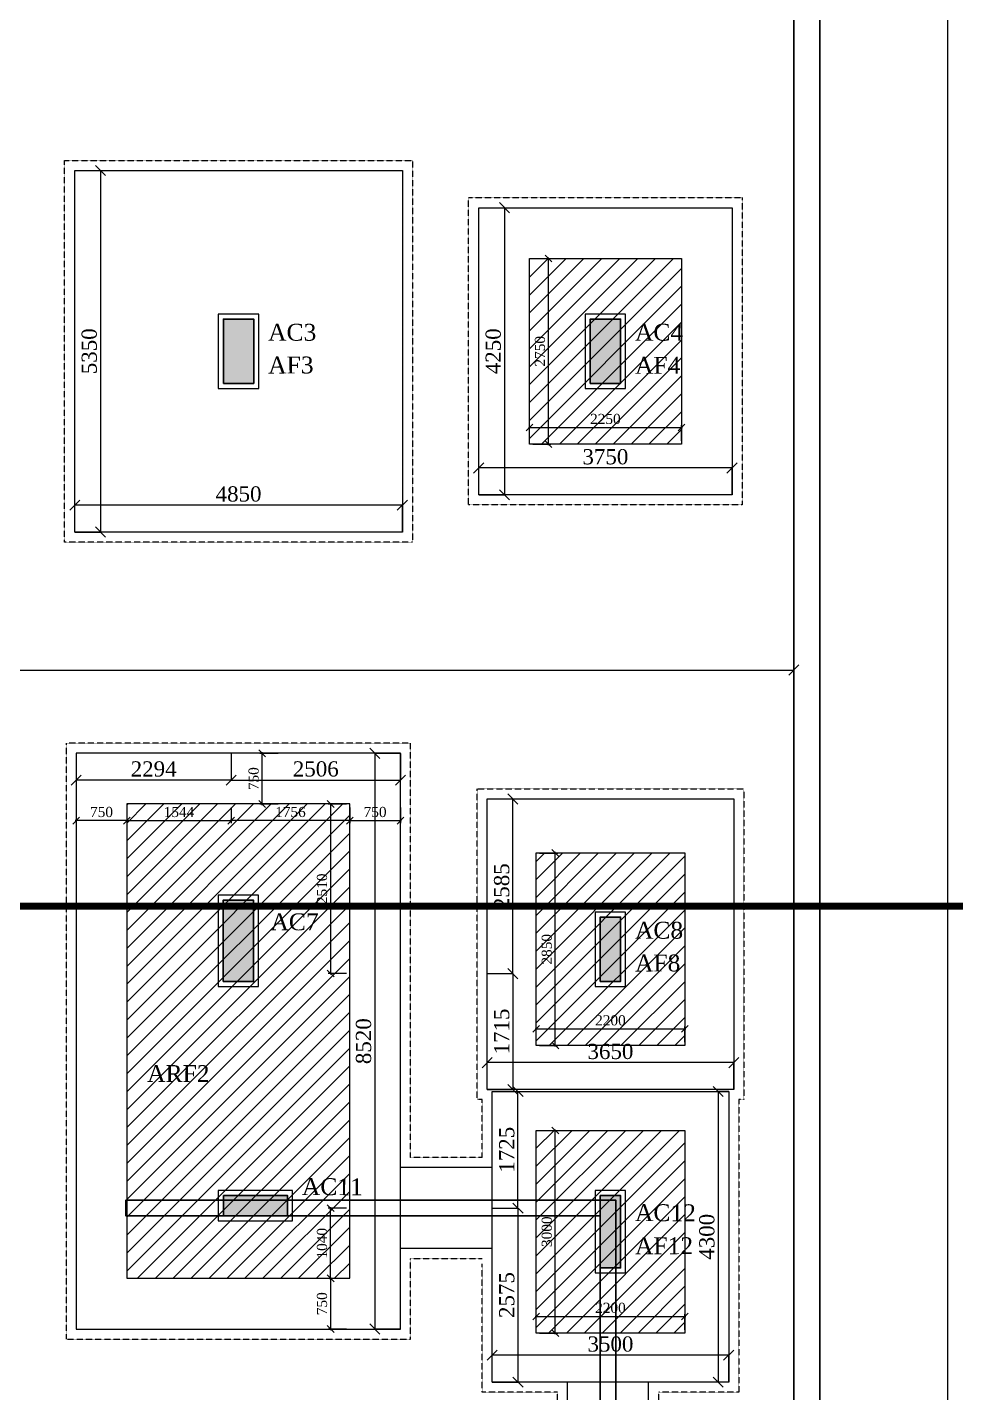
# Model space of a CAD drawing. Header units: inches. Extents: x 10943721 to 11147402, y -2794197 to -2693110.
# Drawn here: x 11031670 to 11045413, y -2765725 to -2745518 of the extents above; entities that cross this region are included whole.
import ezdxf

# ---------------------------------------------------------------- set-up
doc = ezdxf.new("R2010")
doc.units = ezdxf.units.IN
doc.header["$LTSCALE"] = 0.5
doc.header["$MEASUREMENT"] = 0
doc.header["$PDMODE"] = 34
doc.header["$PDSIZE"] = 50
doc.linetypes.add('HIDDEN', pattern=[9.525, 6.35, -3.175])
doc.layers.get('0').update_dxf_attribs({"lineweight": 0})
for name, color, linetype, lineweight in [('S-C0-UP TO B1', 4, 'Continuous', 30), ('S-C3-UP TO HP', 6, 'Continuous', 25), ('S-FOUND-PEDESTAL', 8, 'Continuous', 5), ('S-FOUND-TEXT COL', 7, 'Continuous', 0), ('S-FOUND-TEXT FOOTING', 7, 'Continuous', 0), ('S-SHEET TEXT TITLE', 1, 'Continuous', 0), ('S_FOUND_DIM', 7, 'Continuous', 9), ('S_FOUND_DIM-1', 7, 'Continuous', 9), ('S_FOUND_EXCAVATION', 253, 'HIDDEN', 5), ('S_FOUND_FOOTING', 7, 'Continuous', 15), ('S_FOUND_FOOTING-1', 7, 'Continuous', 9)]:
    doc.layers.add(name, color=color, linetype=linetype, lineweight=lineweight)
doc.layers.add('S_HATCH', color=250, linetype='Continuous', lineweight=5, transparency=0.5)
doc.styles.add('SHEET TEXT', font='times.ttf')
doc.styles.get("Standard").update_dxf_attribs({"font": 'times.ttf'})
doc.dimstyles.new('DIM FOOTING', dxfattribs={"dimtxt": 250, "dimasz": 150, "dimexe": 0.18, "dimexo": 0.0625, "dimgap": 50, "dimtad": 1, "dimtoh": 1, "dimdec": 0, "dimzin": 0, "dimdsep": 46, "dimtxsty": 'Standard', "dimblk": 'OBLIQUE', "dimcen": 0.09, "dimclrd": 256, "dimclre": 256, "dimclrt": 256, "dimadec": 0, "dimazin": 0, "dimtfac": 1, "dimtdec": 0, "dimtofl": 0, "dimtmove": 0, "dimatfit": 3, "dimfxl": 1, "dimtolj": 1, "dimtzin": 0, "dimlwd": -1, "dimlwe": -1, "dimarcsym": 0})
doc.dimstyles.new('S_DIM', dxfattribs={"dimtxt": 75, "dimasz": 35, "dimexe": 35, "dimexo": 50, "dimgap": 25, "dimtad": 1, "dimdec": 0, "dimzin": 0, "dimdsep": 46, "dimtxsty": 'Standard', "dimblk": 'OBLIQUE', "dimcen": 0.09, "dimdle": 15, "dimclrd": 256, "dimclre": 256, "dimclrt": 256, "dimadec": 0, "dimazin": 0, "dimtfac": 1, "dimtdec": 0, "dimtofl": 0, "dimtmove": 0, "dimatfit": 3, "dimfxl": 1, "dimtolj": 1, "dimtzin": 0, "dimlwd": -1, "dimlwe": -1, "dimarcsym": 0})

# ---------------------------------------------------------------- blocks, each defined once
blk = doc.blocks.new('_Oblique')
at = {"color": 0, "linetype": 'ByBlock', "lineweight": -2}
blk.add_line((-0.5, -0.5), (0.5, 0.5), dxfattribs=at)
blk = doc.blocks.new('*D305')
at = {"layer": 'Defpoints', "color": 0, "transparency": 16777216}
for p in [(11038352, -2752040), (11038352, -2752438), (11042102, -2752438)]:
    blk.add_point(p, dxfattribs=at)
at = {"layer": 'S_FOUND_DIM', "transparency": 16777216}
for p, q in [((11038352, -2752437), (11038352, -2752040)), ((11042102, -2752040), (11038352, -2752040)), ((11042102, -2752437), (11042102, -2752040))]:
    blk.add_line(p, q, dxfattribs=at)
at = {"layer": 'S_FOUND_DIM', "transparency": 16777216, "xscale": 150, "yscale": 150, "zscale": 150, "rotation": 180}
blk.add_blockref('_Oblique', (11038352, -2752040), dxfattribs=at)
at = {"layer": 'S_FOUND_DIM', "transparency": 16777216, "xscale": 150, "yscale": 150, "zscale": 150}
blk.add_blockref('_Oblique', (11042102, -2752040), dxfattribs=at)
at = {"layer": 'S_FOUND_DIM', "transparency": 16777216, "insert": (11040227, -2751875), "char_height": 225, "attachment_point": 5}
blk.add_mtext('\\A1;3750', dxfattribs=at)
blk = doc.blocks.new('*D306')
at = {"layer": 'Defpoints', "color": 0, "transparency": 16777216}
for p in [(11038352, -2748188), (11038352, -2752438), (11038733, -2752438)]:
    blk.add_point(p, dxfattribs=at)
at = {"layer": 'S_FOUND_DIM', "transparency": 16777216}
for p, q in [((11038352, -2748188), (11038733, -2748188)), ((11038733, -2748188), (11038733, -2752438)), ((11038352, -2752438), (11038733, -2752438))]:
    blk.add_line(p, q, dxfattribs=at)
at = {"layer": 'S_FOUND_DIM', "transparency": 16777216, "xscale": 150, "yscale": 150, "zscale": 150}
for p, rotation in [((11038733, -2748188), 90), ((11038733, -2752438), 270)]:
    blk.add_blockref('_Oblique', p, dxfattribs=dict(at, rotation=rotation))
at = {"layer": 'S_FOUND_DIM', "transparency": 16777216, "insert": (11038568, -2750313), "char_height": 225, "attachment_point": 5, "rotation": 90}
blk.add_mtext('\\A1;4250', dxfattribs=at)
blk = doc.blocks.new('*D307')
at = {"layer": 'Defpoints', "color": 0, "transparency": 16777216}
for p in [(11039102, -2748938), (11039386, -2748938), (11039102, -2751688)]:
    blk.add_point(p, dxfattribs=at)
at = {"layer": 'S_FOUND_DIM-1', "transparency": 16777216}
for p, q in [((11039386, -2751703), (11039386, -2748923)), ((11039152, -2748938), (11039421, -2748938)), ((11039152, -2751688), (11039421, -2751688))]:
    blk.add_line(p, q, dxfattribs=at)
at = {"layer": 'S_FOUND_DIM-1', "transparency": 16777216, "xscale": 100, "yscale": 100, "zscale": 100}
for p, rotation in [((11039386, -2748938), 90), ((11039386, -2751688), 270)]:
    blk.add_blockref('_Oblique', p, dxfattribs=dict(at, rotation=rotation))
at = {"layer": 'S_FOUND_DIM-1', "transparency": 16777216, "insert": (11039259, -2750313), "char_height": 150, "attachment_point": 5, "rotation": 90}
blk.add_mtext('\\A1;2750', dxfattribs=at)
blk = doc.blocks.new('*D308')
at = {"layer": 'Defpoints', "color": 0, "transparency": 16777216}
for p in [(11041352, -2751441), (11039102, -2751688), (11041352, -2751688)]:
    blk.add_point(p, dxfattribs=at)
at = {"layer": 'S_FOUND_DIM-1', "transparency": 16777216}
for p, q in [((11039087, -2751441), (11041367, -2751441)), ((11039102, -2751638), (11039102, -2751406)), ((11041352, -2751638), (11041352, -2751406))]:
    blk.add_line(p, q, dxfattribs=at)
at = {"layer": 'S_FOUND_DIM-1', "transparency": 16777216, "xscale": 100, "yscale": 100, "zscale": 100, "rotation": 180}
blk.add_blockref('_Oblique', (11039102, -2751441), dxfattribs=at)
at = {"layer": 'S_FOUND_DIM-1', "transparency": 16777216, "xscale": 100, "yscale": 100, "zscale": 100}
blk.add_blockref('_Oblique', (11041352, -2751441), dxfattribs=at)
at = {"layer": 'S_FOUND_DIM-1', "transparency": 16777216, "insert": (11040227, -2751315), "char_height": 150, "attachment_point": 5}
blk.add_mtext('\\A1;2250', dxfattribs=at)
blk = doc.blocks.new('*D311')
at = {"layer": 'Defpoints', "color": 0, "transparency": 16777216}
for p in [(11032372, -2752590), (11032372, -2752988), (11037222, -2752988)]:
    blk.add_point(p, dxfattribs=at)
at = {"layer": 'S_FOUND_DIM', "transparency": 16777216}
for p, q in [((11032372, -2752987), (11032372, -2752590)), ((11037222, -2752590), (11032372, -2752590)), ((11037222, -2752987), (11037222, -2752590))]:
    blk.add_line(p, q, dxfattribs=at)
at = {"layer": 'S_FOUND_DIM', "transparency": 16777216, "xscale": 150, "yscale": 150, "zscale": 150, "rotation": 180}
blk.add_blockref('_Oblique', (11032372, -2752590), dxfattribs=at)
at = {"layer": 'S_FOUND_DIM', "transparency": 16777216, "xscale": 150, "yscale": 150, "zscale": 150}
blk.add_blockref('_Oblique', (11037222, -2752590), dxfattribs=at)
at = {"layer": 'S_FOUND_DIM', "transparency": 16777216, "insert": (11034797, -2752426), "char_height": 225, "attachment_point": 5}
blk.add_mtext('\\A1;4850', dxfattribs=at)
blk = doc.blocks.new('*D312')
at = {"layer": 'Defpoints', "color": 0, "transparency": 16777216}
for p in [(11032372, -2747638), (11032372, -2752988), (11032753, -2752988)]:
    blk.add_point(p, dxfattribs=at)
at = {"layer": 'S_FOUND_DIM', "transparency": 16777216}
for p, q in [((11032372, -2747638), (11032753, -2747638)), ((11032753, -2747638), (11032753, -2752988)), ((11032372, -2752988), (11032753, -2752988))]:
    blk.add_line(p, q, dxfattribs=at)
at = {"layer": 'S_FOUND_DIM', "transparency": 16777216, "xscale": 150, "yscale": 150, "zscale": 150}
for p, rotation in [((11032753, -2747638), 90), ((11032753, -2752988), 270)]:
    blk.add_blockref('_Oblique', p, dxfattribs=dict(at, rotation=rotation))
at = {"layer": 'S_FOUND_DIM', "transparency": 16777216, "insert": (11032588, -2750313), "char_height": 225, "attachment_point": 5, "rotation": 90}
blk.add_mtext('\\A1;5350', dxfattribs=at)
blk = doc.blocks.new('*D317')
at = {"layer": 'Defpoints', "color": 0, "transparency": 16777216}
for p in [(11038477, -2760840), (11038477, -2761238), (11042127, -2761238)]:
    blk.add_point(p, dxfattribs=at)
at = {"layer": 'S_FOUND_DIM', "transparency": 16777216}
for p, q in [((11038477, -2761237), (11038477, -2760840)), ((11042127, -2760840), (11038477, -2760840)), ((11042127, -2761237), (11042127, -2760840))]:
    blk.add_line(p, q, dxfattribs=at)
at = {"layer": 'S_FOUND_DIM', "transparency": 16777216, "xscale": 150, "yscale": 150, "zscale": 150, "rotation": 180}
blk.add_blockref('_Oblique', (11038477, -2760840), dxfattribs=at)
at = {"layer": 'S_FOUND_DIM', "transparency": 16777216, "xscale": 150, "yscale": 150, "zscale": 150}
blk.add_blockref('_Oblique', (11042127, -2760840), dxfattribs=at)
at = {"layer": 'S_FOUND_DIM', "transparency": 16777216, "insert": (11040302, -2760676), "char_height": 225, "attachment_point": 5}
blk.add_mtext('\\A1;3650', dxfattribs=at)
blk = doc.blocks.new('*D318')
at = {"layer": 'Defpoints', "color": 0, "transparency": 16777216}
for p in [(11038477, -2759523), (11038477, -2761238), (11038858, -2761238)]:
    blk.add_point(p, dxfattribs=at)
at = {"layer": 'S_FOUND_DIM', "transparency": 16777216}
for p, q in [((11038477, -2759523), (11038858, -2759523)), ((11038858, -2759523), (11038858, -2761238)), ((11038477, -2761238), (11038858, -2761238))]:
    blk.add_line(p, q, dxfattribs=at)
at = {"layer": 'S_FOUND_DIM', "transparency": 16777216, "xscale": 150, "yscale": 150, "zscale": 150}
for p, rotation in [((11038858, -2759523), 90), ((11038858, -2761238), 270)]:
    blk.add_blockref('_Oblique', p, dxfattribs=dict(at, rotation=rotation))
at = {"layer": 'S_FOUND_DIM', "transparency": 16777216, "insert": (11038693, -2760380), "char_height": 225, "attachment_point": 5, "rotation": 90}
blk.add_mtext('\\A1;1715', dxfattribs=at)
blk = doc.blocks.new('*D319')
at = {"layer": 'Defpoints', "color": 0, "transparency": 16777216}
for p in [(11039202, -2757738), (11039486, -2757738), (11039202, -2760588)]:
    blk.add_point(p, dxfattribs=at)
at = {"layer": 'S_FOUND_DIM-1', "transparency": 16777216}
for p, q in [((11039252, -2757738), (11039521, -2757738)), ((11039486, -2760603), (11039486, -2757723)), ((11039252, -2760588), (11039521, -2760588))]:
    blk.add_line(p, q, dxfattribs=at)
at = {"layer": 'S_FOUND_DIM-1', "transparency": 16777216, "xscale": 100, "yscale": 100, "zscale": 100}
for p, rotation in [((11039486, -2757738), 90), ((11039486, -2760588), 270)]:
    blk.add_blockref('_Oblique', p, dxfattribs=dict(at, rotation=rotation))
at = {"layer": 'S_FOUND_DIM-1', "transparency": 16777216, "insert": (11039360, -2759163), "char_height": 150, "attachment_point": 5, "rotation": 90}
blk.add_mtext('\\A1;2850', dxfattribs=at)
blk = doc.blocks.new('*D320')
at = {"layer": 'Defpoints', "color": 0, "transparency": 16777216}
for p in [(11041402, -2760341), (11039202, -2760588), (11041402, -2760588)]:
    blk.add_point(p, dxfattribs=at)
at = {"layer": 'S_FOUND_DIM-1', "transparency": 16777216}
for p, q in [((11039187, -2760341), (11041417, -2760341)), ((11039202, -2760538), (11039202, -2760306)), ((11041402, -2760538), (11041402, -2760306))]:
    blk.add_line(p, q, dxfattribs=at)
at = {"layer": 'S_FOUND_DIM-1', "transparency": 16777216, "xscale": 100, "yscale": 100, "zscale": 100, "rotation": 180}
blk.add_blockref('_Oblique', (11039202, -2760341), dxfattribs=at)
at = {"layer": 'S_FOUND_DIM-1', "transparency": 16777216, "xscale": 100, "yscale": 100, "zscale": 100}
blk.add_blockref('_Oblique', (11041402, -2760341), dxfattribs=at)
at = {"layer": 'S_FOUND_DIM-1', "transparency": 16777216, "insert": (11040302, -2760215), "char_height": 150, "attachment_point": 5}
blk.add_mtext('\\A1;2200', dxfattribs=at)
blk = doc.blocks.new('*D323')
at = {"layer": 'Defpoints', "color": 0, "transparency": 16777216}
for p in [(11038552, -2765170), (11038552, -2765568), (11042052, -2765568)]:
    blk.add_point(p, dxfattribs=at)
at = {"layer": 'S_FOUND_DIM', "transparency": 16777216}
for p, q in [((11038552, -2765567), (11038552, -2765170)), ((11042052, -2765170), (11038552, -2765170)), ((11042052, -2765567), (11042052, -2765170))]:
    blk.add_line(p, q, dxfattribs=at)
at = {"layer": 'S_FOUND_DIM', "transparency": 16777216, "xscale": 150, "yscale": 150, "zscale": 150, "rotation": 180}
blk.add_blockref('_Oblique', (11038552, -2765170), dxfattribs=at)
at = {"layer": 'S_FOUND_DIM', "transparency": 16777216, "xscale": 150, "yscale": 150, "zscale": 150}
blk.add_blockref('_Oblique', (11042052, -2765170), dxfattribs=at)
at = {"layer": 'S_FOUND_DIM', "transparency": 16777216, "insert": (11040302, -2765006), "char_height": 225, "attachment_point": 5}
blk.add_mtext('\\A1;3500', dxfattribs=at)
blk = doc.blocks.new('*D324')
at = {"layer": 'Defpoints', "color": 0, "transparency": 16777216}
for p in [(11038552, -2762993), (11038552, -2765568), (11038933, -2765568)]:
    blk.add_point(p, dxfattribs=at)
at = {"layer": 'S_FOUND_DIM', "transparency": 16777216}
for p, q in [((11038552, -2762993), (11038933, -2762993)), ((11038933, -2762993), (11038933, -2765568)), ((11038552, -2765568), (11038933, -2765568))]:
    blk.add_line(p, q, dxfattribs=at)
at = {"layer": 'S_FOUND_DIM', "transparency": 16777216, "xscale": 150, "yscale": 150, "zscale": 150}
for p, rotation in [((11038933, -2762993), 90), ((11038933, -2765568), 270)]:
    blk.add_blockref('_Oblique', p, dxfattribs=dict(at, rotation=rotation))
at = {"layer": 'S_FOUND_DIM', "transparency": 16777216, "insert": (11038768, -2764280), "char_height": 225, "attachment_point": 5, "rotation": 90}
blk.add_mtext('\\A1;2575', dxfattribs=at)
blk = doc.blocks.new('*D325')
at = {"layer": 'Defpoints', "color": 0, "transparency": 16777216}
for p in [(11039202, -2761843), (11039486, -2761843), (11039202, -2764843)]:
    blk.add_point(p, dxfattribs=at)
at = {"layer": 'S_FOUND_DIM', "transparency": 16777216}
for p, q in [((11039252, -2761843), (11039521, -2761843)), ((11039486, -2764858), (11039486, -2761828)), ((11039252, -2764843), (11039521, -2764843))]:
    blk.add_line(p, q, dxfattribs=at)
at = {"layer": 'S_FOUND_DIM', "transparency": 16777216, "xscale": 100, "yscale": 100, "zscale": 100}
for p, rotation in [((11039486, -2761843), 90), ((11039486, -2764843), 270)]:
    blk.add_blockref('_Oblique', p, dxfattribs=dict(at, rotation=rotation))
at = {"layer": 'S_FOUND_DIM', "transparency": 16777216, "insert": (11039360, -2763343), "char_height": 150, "attachment_point": 5, "rotation": 90}
blk.add_mtext('\\A1;3000', dxfattribs=at)
blk = doc.blocks.new('*D326')
at = {"layer": 'Defpoints', "color": 0, "transparency": 16777216}
for p in [(11041402, -2764596), (11039202, -2764843), (11041402, -2764843)]:
    blk.add_point(p, dxfattribs=at)
at = {"layer": 'S_FOUND_DIM-1', "transparency": 16777216}
for p, q in [((11039187, -2764596), (11041417, -2764596)), ((11039202, -2764793), (11039202, -2764561)), ((11041402, -2764793), (11041402, -2764561))]:
    blk.add_line(p, q, dxfattribs=at)
at = {"layer": 'S_FOUND_DIM-1', "transparency": 16777216, "xscale": 100, "yscale": 100, "zscale": 100, "rotation": 180}
blk.add_blockref('_Oblique', (11039202, -2764596), dxfattribs=at)
at = {"layer": 'S_FOUND_DIM-1', "transparency": 16777216, "xscale": 100, "yscale": 100, "zscale": 100}
blk.add_blockref('_Oblique', (11041402, -2764596), dxfattribs=at)
at = {"layer": 'S_FOUND_DIM-1', "transparency": 16777216, "insert": (11040302, -2764470), "char_height": 150, "attachment_point": 5}
blk.add_mtext('\\A1;2200', dxfattribs=at)
blk = doc.blocks.new('*D219')
at = {"layer": 'Defpoints', "color": 0, "transparency": 16777216}
for p in [(11034687, -2756263), (11037193, -2756263), (11037193, -2756660)]:
    blk.add_point(p, dxfattribs=at)
at = {"layer": 'S_FOUND_DIM', "transparency": 16777216}
for p, q in [((11034687, -2756263), (11034687, -2756660)), ((11037193, -2756263), (11037193, -2756660)), ((11034687, -2756660), (11037193, -2756660))]:
    blk.add_line(p, q, dxfattribs=at)
at = {"layer": 'S_FOUND_DIM', "transparency": 16777216, "xscale": 150, "yscale": 150, "zscale": 150, "rotation": 180}
blk.add_blockref('_Oblique', (11034687, -2756660), dxfattribs=at)
at = {"layer": 'S_FOUND_DIM', "transparency": 16777216, "xscale": 150, "yscale": 150, "zscale": 150}
blk.add_blockref('_Oblique', (11037193, -2756660), dxfattribs=at)
at = {"layer": 'S_FOUND_DIM', "transparency": 16777216, "insert": (11035940, -2756495), "char_height": 225, "attachment_point": 5}
blk.add_mtext('\\A1;2506', dxfattribs=at)
blk = doc.blocks.new('*D220')
at = {"layer": 'Defpoints', "color": 0, "transparency": 16777216}
for p in [(11037193, -2756263), (11036813, -2764783), (11037193, -2764783)]:
    blk.add_point(p, dxfattribs=at)
at = {"layer": 'S_FOUND_DIM', "transparency": 16777216}
for p, q in [((11037193, -2756263), (11036812, -2756263)), ((11036813, -2756263), (11036813, -2764783)), ((11037193, -2764783), (11036812, -2764783))]:
    blk.add_line(p, q, dxfattribs=at)
at = {"layer": 'S_FOUND_DIM', "transparency": 16777216, "xscale": 150, "yscale": 150, "zscale": 150}
for p, rotation in [((11036813, -2756263), 90), ((11036813, -2764783), 270)]:
    blk.add_blockref('_Oblique', p, dxfattribs=dict(at, rotation=rotation))
at = {"layer": 'S_FOUND_DIM', "transparency": 16777216, "insert": (11036648, -2760523), "char_height": 225, "attachment_point": 5, "rotation": 90}
blk.add_mtext('\\A1;8520', dxfattribs=at)
blk = doc.blocks.new('*D221')
at = {"layer": 'Defpoints', "color": 0, "transparency": 16777216}
for p in [(11036443, -2757013), (11036160, -2759523), (11036443, -2759523)]:
    blk.add_point(p, dxfattribs=at)
at = {"layer": 'S_FOUND_DIM-1', "transparency": 16777216}
for p, q in [((11036160, -2756998), (11036160, -2759538)), ((11036393, -2757013), (11036125, -2757013)), ((11036393, -2759523), (11036125, -2759523))]:
    blk.add_line(p, q, dxfattribs=at)
at = {"layer": 'S_FOUND_DIM-1', "transparency": 16777216, "xscale": 100, "yscale": 100, "zscale": 100}
for p, rotation in [((11036160, -2757013), 90), ((11036160, -2759523), 270)]:
    blk.add_blockref('_Oblique', p, dxfattribs=dict(at, rotation=rotation))
at = {"layer": 'S_FOUND_DIM-1', "transparency": 16777216, "insert": (11036033, -2758268), "char_height": 150, "attachment_point": 5, "rotation": 90}
blk.add_mtext('\\A1;2510', dxfattribs=at)
blk = doc.blocks.new('*D222')
at = {"layer": 'Defpoints', "color": 0, "transparency": 16777216}
for p in [(11034687, -2757013), (11036443, -2757013), (11034687, -2757259)]:
    blk.add_point(p, dxfattribs=at)
at = {"layer": 'S_FOUND_DIM-1', "transparency": 16777216}
for p, q in [((11034687, -2757063), (11034687, -2757294)), ((11036443, -2757063), (11036443, -2757294)), ((11036458, -2757259), (11034672, -2757259))]:
    blk.add_line(p, q, dxfattribs=at)
at = {"layer": 'S_FOUND_DIM-1', "transparency": 16777216, "xscale": 100, "yscale": 100, "zscale": 100, "rotation": 180}
blk.add_blockref('_Oblique', (11034687, -2757259), dxfattribs=at)
at = {"layer": 'S_FOUND_DIM-1', "transparency": 16777216, "xscale": 100, "yscale": 100, "zscale": 100}
blk.add_blockref('_Oblique', (11036443, -2757259), dxfattribs=at)
at = {"layer": 'S_FOUND_DIM-1', "transparency": 16777216, "insert": (11035565, -2757132), "char_height": 150, "attachment_point": 5}
blk.add_mtext('\\A1;1756', dxfattribs=at)
blk = doc.blocks.new('*D223')
at = {"layer": 'Defpoints', "color": 0, "transparency": 16777216}
for p in [(11036443, -2757013), (11037193, -2757013), (11037193, -2757259)]:
    blk.add_point(p, dxfattribs=at)
at = {"layer": 'S_FOUND_DIM-1', "transparency": 16777216}
for p, q in [((11036443, -2757063), (11036443, -2757294)), ((11037193, -2757063), (11037193, -2757294)), ((11036428, -2757259), (11037208, -2757259))]:
    blk.add_line(p, q, dxfattribs=at)
at = {"layer": 'S_FOUND_DIM-1', "transparency": 16777216, "xscale": 100, "yscale": 100, "zscale": 100, "rotation": 180}
blk.add_blockref('_Oblique', (11036443, -2757259), dxfattribs=at)
at = {"layer": 'S_FOUND_DIM-1', "transparency": 16777216, "xscale": 100, "yscale": 100, "zscale": 100}
blk.add_blockref('_Oblique', (11037193, -2757259), dxfattribs=at)
at = {"layer": 'S_FOUND_DIM-1', "transparency": 16777216, "insert": (11036818, -2757132), "char_height": 150, "attachment_point": 5}
blk.add_mtext('\\A1;750', dxfattribs=at)
blk = doc.blocks.new('*D224')
at = {"layer": 'Defpoints', "color": 0, "transparency": 16777216}
for p in [(11035148, -2756263), (11035431, -2756263), (11035431, -2757013)]:
    blk.add_point(p, dxfattribs=at)
at = {"layer": 'S_FOUND_DIM-1', "transparency": 16777216}
for p, q in [((11035381, -2756263), (11035113, -2756263)), ((11035148, -2757028), (11035148, -2756248)), ((11035381, -2757013), (11035113, -2757013))]:
    blk.add_line(p, q, dxfattribs=at)
at = {"layer": 'S_FOUND_DIM-1', "transparency": 16777216, "xscale": 100, "yscale": 100, "zscale": 100}
for p, rotation in [((11035148, -2756263), 90), ((11035148, -2757013), 270)]:
    blk.add_blockref('_Oblique', p, dxfattribs=dict(at, rotation=rotation))
at = {"layer": 'S_FOUND_DIM-1', "transparency": 16777216, "insert": (11035021, -2756638), "char_height": 150, "attachment_point": 5, "rotation": 90}
blk.add_mtext('\\A1;750', dxfattribs=at)
blk = doc.blocks.new('*D225')
at = {"layer": 'Defpoints', "color": 0, "transparency": 16777216}
for p in [(11033143, -2757013), (11034687, -2757013), (11034687, -2757259)]:
    blk.add_point(p, dxfattribs=at)
at = {"layer": 'S_FOUND_DIM-1', "transparency": 16777216}
for p, q in [((11033143, -2757063), (11033143, -2757294)), ((11034687, -2757063), (11034687, -2757294)), ((11033128, -2757259), (11034702, -2757259))]:
    blk.add_line(p, q, dxfattribs=at)
at = {"layer": 'S_FOUND_DIM-1', "transparency": 16777216, "xscale": 100, "yscale": 100, "zscale": 100, "rotation": 180}
blk.add_blockref('_Oblique', (11033143, -2757259), dxfattribs=at)
at = {"layer": 'S_FOUND_DIM-1', "transparency": 16777216, "xscale": 100, "yscale": 100, "zscale": 100}
blk.add_blockref('_Oblique', (11034687, -2757259), dxfattribs=at)
at = {"layer": 'S_FOUND_DIM-1', "transparency": 16777216, "insert": (11033915, -2757132), "char_height": 150, "attachment_point": 5}
blk.add_mtext('\\A1;1544', dxfattribs=at)
blk = doc.blocks.new('*D226')
at = {"layer": 'Defpoints', "color": 0, "transparency": 16777216}
for p in [(11032393, -2757013), (11033143, -2757013), (11032393, -2757259)]:
    blk.add_point(p, dxfattribs=at)
at = {"layer": 'S_FOUND_DIM-1', "transparency": 16777216}
for p, q in [((11032393, -2757063), (11032393, -2757294)), ((11033143, -2757063), (11033143, -2757294)), ((11033158, -2757259), (11032378, -2757259))]:
    blk.add_line(p, q, dxfattribs=at)
at = {"layer": 'S_FOUND_DIM-1', "transparency": 16777216, "xscale": 100, "yscale": 100, "zscale": 100, "rotation": 180}
blk.add_blockref('_Oblique', (11032393, -2757259), dxfattribs=at)
at = {"layer": 'S_FOUND_DIM-1', "transparency": 16777216, "xscale": 100, "yscale": 100, "zscale": 100}
blk.add_blockref('_Oblique', (11033143, -2757259), dxfattribs=at)
at = {"layer": 'S_FOUND_DIM-1', "transparency": 16777216, "insert": (11032768, -2757132), "char_height": 150, "attachment_point": 5}
blk.add_mtext('\\A1;750', dxfattribs=at)
blk = doc.blocks.new('*D227')
at = {"layer": 'Defpoints', "color": 0, "transparency": 16777216}
for p in [(11036160, -2762993), (11036443, -2762993), (11036443, -2764033)]:
    blk.add_point(p, dxfattribs=at)
at = {"layer": 'S_FOUND_DIM-1', "transparency": 16777216}
for p, q in [((11036393, -2762993), (11036125, -2762993)), ((11036160, -2764048), (11036160, -2762978)), ((11036393, -2764033), (11036125, -2764033))]:
    blk.add_line(p, q, dxfattribs=at)
at = {"layer": 'S_FOUND_DIM-1', "transparency": 16777216, "xscale": 100, "yscale": 100, "zscale": 100}
for p, rotation in [((11036160, -2762993), 90), ((11036160, -2764033), 270)]:
    blk.add_blockref('_Oblique', p, dxfattribs=dict(at, rotation=rotation))
at = {"layer": 'S_FOUND_DIM-1', "transparency": 16777216, "insert": (11036033, -2763513), "char_height": 150, "attachment_point": 5, "rotation": 90}
blk.add_mtext('\\A1;1040', dxfattribs=at)
blk = doc.blocks.new('*D228')
at = {"layer": 'Defpoints', "color": 0, "transparency": 16777216}
for p in [(11036443, -2764033), (11036160, -2764783), (11036443, -2764783)]:
    blk.add_point(p, dxfattribs=at)
at = {"layer": 'S_FOUND_DIM-1', "transparency": 16777216}
for p, q in [((11036393, -2764033), (11036125, -2764033)), ((11036160, -2764018), (11036160, -2764798)), ((11036393, -2764783), (11036125, -2764783))]:
    blk.add_line(p, q, dxfattribs=at)
at = {"layer": 'S_FOUND_DIM-1', "transparency": 16777216, "xscale": 100, "yscale": 100, "zscale": 100}
for p, rotation in [((11036160, -2764033), 90), ((11036160, -2764783), 270)]:
    blk.add_blockref('_Oblique', p, dxfattribs=dict(at, rotation=rotation))
at = {"layer": 'S_FOUND_DIM-1', "transparency": 16777216, "insert": (11036033, -2764408), "char_height": 150, "attachment_point": 5, "rotation": 90}
blk.add_mtext('\\A1;750', dxfattribs=at)
blk = doc.blocks.new('*D229')
at = {"layer": 'Defpoints', "color": 0, "transparency": 16777216}
for p in [(11032393, -2756263), (11034687, -2756263), (11032393, -2756660)]:
    blk.add_point(p, dxfattribs=at)
at = {"layer": 'S_FOUND_DIM', "transparency": 16777216}
for p, q in [((11032393, -2756263), (11032393, -2756660)), ((11034687, -2756263), (11034687, -2756660)), ((11034687, -2756660), (11032393, -2756660))]:
    blk.add_line(p, q, dxfattribs=at)
at = {"layer": 'S_FOUND_DIM', "transparency": 16777216, "xscale": 150, "yscale": 150, "zscale": 150, "rotation": 180}
blk.add_blockref('_Oblique', (11032393, -2756660), dxfattribs=at)
at = {"layer": 'S_FOUND_DIM', "transparency": 16777216, "xscale": 150, "yscale": 150, "zscale": 150}
blk.add_blockref('_Oblique', (11034687, -2756660), dxfattribs=at)
at = {"layer": 'S_FOUND_DIM', "transparency": 16777216, "insert": (11033540, -2756495), "char_height": 225, "attachment_point": 5}
blk.add_mtext('\\A1;2294', dxfattribs=at)
blk = doc.blocks.new('*D230')
at = {"layer": 'Defpoints', "color": 0, "transparency": 16777216}
for p in [(11038477, -2756938), (11038858, -2756938), (11038477, -2759523)]:
    blk.add_point(p, dxfattribs=at)
at = {"layer": 'S_FOUND_DIM', "transparency": 16777216}
for p, q in [((11038477, -2756938), (11038858, -2756938)), ((11038858, -2759523), (11038858, -2756938)), ((11038477, -2759523), (11038858, -2759523))]:
    blk.add_line(p, q, dxfattribs=at)
at = {"layer": 'S_FOUND_DIM', "transparency": 16777216, "xscale": 150, "yscale": 150, "zscale": 150}
for p, rotation in [((11038858, -2756938), 90), ((11038858, -2759523), 270)]:
    blk.add_blockref('_Oblique', p, dxfattribs=dict(at, rotation=rotation))
at = {"layer": 'S_FOUND_DIM', "transparency": 16777216, "insert": (11038693, -2758230), "char_height": 225, "attachment_point": 5, "rotation": 90}
blk.add_mtext('\\A1;2585', dxfattribs=at)
blk = doc.blocks.new('*D231')
at = {"layer": 'Defpoints', "color": 0, "transparency": 16777216}
for p in [(11038552, -2761268), (11038933, -2761268), (11038552, -2762993)]:
    blk.add_point(p, dxfattribs=at)
at = {"layer": 'S_FOUND_DIM', "transparency": 16777216}
for p, q in [((11038552, -2761268), (11038933, -2761268)), ((11038933, -2762993), (11038933, -2761268)), ((11038552, -2762993), (11038933, -2762993))]:
    blk.add_line(p, q, dxfattribs=at)
at = {"layer": 'S_FOUND_DIM', "transparency": 16777216, "xscale": 150, "yscale": 150, "zscale": 150}
for p, rotation in [((11038933, -2761268), 90), ((11038933, -2762993), 270)]:
    blk.add_blockref('_Oblique', p, dxfattribs=dict(at, rotation=rotation))
at = {"layer": 'S_FOUND_DIM', "transparency": 16777216, "insert": (11038768, -2762130), "char_height": 225, "attachment_point": 5, "rotation": 90}
blk.add_mtext('\\A1;1725', dxfattribs=at)
blk = doc.blocks.new('*D243')
at = {"layer": 'Defpoints', "color": 0, "transparency": 16777216}
for p in [(11042052, -2761268), (11041895, -2765568), (11042052, -2765568)]:
    blk.add_point(p, dxfattribs=at)
at = {"layer": 'S_FOUND_DIM', "transparency": 16777216}
for p, q in [((11042052, -2761268), (11041894, -2761268)), ((11041895, -2761268), (11041895, -2765568)), ((11042052, -2765568), (11041894, -2765568))]:
    blk.add_line(p, q, dxfattribs=at)
at = {"layer": 'S_FOUND_DIM', "transparency": 16777216, "xscale": 150, "yscale": 150, "zscale": 150}
for p, rotation in [((11041895, -2761268), 90), ((11041895, -2765568), 270)]:
    blk.add_blockref('_Oblique', p, dxfattribs=dict(at, rotation=rotation))
at = {"layer": 'S_FOUND_DIM', "transparency": 16777216, "insert": (11041730, -2763418), "char_height": 225, "attachment_point": 5, "rotation": 90}
blk.add_mtext('\\A1;4300', dxfattribs=at)
blk = doc.blocks.new('*D379')
at = {"transparency": 16777216}
for p, q in [((11017942, -2758525), (11017942, -2755030)), ((11017942, -2755030), (11043016, -2755030)), ((11043016, -2758525), (11043016, -2755030))]:
    blk.add_line(p, q, dxfattribs=at)
at = {"layer": 'Defpoints', "color": 0, "transparency": 16777216}
for p in [(11043016, -2755030), (11017942, -2758525), (11043016, -2758525)]:
    blk.add_point(p, dxfattribs=at)
at = {"transparency": 16777216, "xscale": 150, "yscale": 150, "zscale": 150, "rotation": 180}
blk.add_blockref('_Oblique', (11017942, -2755030), dxfattribs=at)
at = {"transparency": 16777216, "xscale": 150, "yscale": 150, "zscale": 150}
blk.add_blockref('_Oblique', (11043016, -2755030), dxfattribs=at)
at = {"transparency": 16777216, "insert": (11030479, -2754853), "char_height": 250, "attachment_point": 5}
blk.add_mtext('\\A1;25075', dxfattribs=at)

msp = doc.modelspace()

# ---------------------------------------------------------------- hatches: boundary and pattern name
at = {"layer": 'S-C3-UP TO HP'}
h = msp.add_hatch(color=250, dxfattribs=at)
h.dxf.hatch_style = 1
h.paths.add_polyline_path([(11034572, -2750787.5), (11035022, -2750787.5), (11035022, -2749837.5), (11034572, -2749837.5)])
h = msp.add_hatch(color=250, dxfattribs=at)
h.dxf.hatch_style = 1
h.paths.add_polyline_path([(11040002, -2750787.5), (11040452, -2750787.5), (11040452, -2749837.5), (11040002, -2749837.5)])
h = msp.add_hatch(color=250, dxfattribs=at)
h.dxf.hatch_style = 1
h.paths.add_polyline_path([(11034568.4, -2759637.5), (11034568.4, -2758437.5), (11035018.4, -2758437.5), (11035018.4, -2759637.5)])
h = msp.add_hatch(color=250, dxfattribs=at)
h.dxf.hatch_style = 1
h.paths.add_polyline_path([(11040152, -2759637.5), (11040452, -2759637.5), (11040452, -2758687.5), (11040152, -2758687.5)])
h = msp.add_hatch(color=250, dxfattribs=at)
h.dxf.hatch_style = 1
h.paths.add_polyline_path([(11034572, -2762807.5), (11034572, -2763107.5), (11035522, -2763107.5), (11035522, -2762807.5)])
h = msp.add_hatch(color=250, dxfattribs=at)
h.dxf.hatch_style = 1
h.paths.add_polyline_path([(11040152, -2763877.5), (11040452, -2763877.5), (11040452, -2762807.5), (11040152, -2762807.5)])
at = {"layer": 'S_HATCH'}
h = msp.add_hatch(dxfattribs=at)
h.set_pattern_fill('ANSI31', color=250, scale=1500)
h.paths.add_polyline_path([(11036443.4, -2764032.5), (11036443.4, -2757012.5), (11033143.4, -2757012.5), (11033143.4, -2764032.5)])
h.paths.add_polyline_path([(11028467, -2768782.5), (11033747, -2768782.5), (11033747, -2766682.5), (11028467, -2766682.5)])
h.paths.add_polyline_path([(11030092, -2775337.5), (11032742, -2775337.5), (11032742, -2777337.5), (11030092, -2777337.5)])
h.paths.add_polyline_path([(11039427, -2771707.5), (11039427, -2769257.5), (11041177, -2769257.5), (11041177, -2771707.5)])
h.paths.add_polyline_path([(11039427, -2777647.5), (11039427, -2775197.5), (11041177, -2775197.5), (11041177, -2777647.5)])
h.paths.add_polyline_path([(11039427, -2784847.5), (11039427, -2782397.5), (11041177, -2782397.5), (11041177, -2784847.5)])
h.paths.add_polyline_path([(11035762, -2782947.5), (11038312, -2782947.5), (11038312, -2784847.5), (11035762, -2784847.5)])
h.paths.add_polyline_path([(11030792, -2782947.5), (11033342, -2782947.5), (11033342, -2784847.5), (11030792, -2784847.5)])
h.paths.add_polyline_path([(11025892, -2782947.5), (11028442, -2782947.5), (11028442, -2784847.5), (11025892, -2784847.5)])
h.paths.add_polyline_path([(11020962, -2782947.5), (11023512, -2782947.5), (11023512, -2784847.5), (11020962, -2784847.5)])
h.paths.add_polyline_path([(11020812, -2773487.5), (11024212, -2773487.5), (11024212, -2775687.5), (11020812, -2775687.5)])
h.paths.add_polyline_path([(11020812, -2769657.5), (11024212, -2769657.5), (11024212, -2771857.5), (11020812, -2771857.5)])
h.paths.add_polyline_path([(11020812, -2764842.5), (11020812, -2761842.5), (11023012, -2761842.5), (11023012, -2764842.5)])
h.paths.add_polyline_path([(11039202, -2764842.5), (11039202, -2761842.5), (11041402, -2761842.5), (11041402, -2764842.5)])
h.paths.add_polyline_path([(11025767, -2764032.5), (11025767, -2757012.5), (11029067, -2757012.5), (11029067, -2764032.5)])
h.paths.add_polyline_path([(11039202, -2760587.5), (11039202, -2757737.5), (11041402, -2757737.5), (11041402, -2760587.5)])
h.paths.add_polyline_path([(11020812, -2760587.5), (11020812, -2757737.5), (11023012, -2757737.5), (11023012, -2760587.5)])
h.paths.add_polyline_path([(11039102, -2751687.5), (11039102, -2748937.5), (11041352, -2748937.5), (11041352, -2751687.5)])
h.paths.add_polyline_path([(11020862, -2751687.5), (11020862, -2748937.5), (11023112, -2748937.5), (11023112, -2751687.5)])

# ---------------------------------------------------------------- linework, layer by layer
at = {"color": 1}
msp.add_lwpolyline([(11016019.1, -2693110.2), (11045291.9, -2693110.2), (11045291.9, -2787453.4), (11016019.1, -2787453.4)], close=True, dxfattribs=at)
at = {"layer": 'S-C0-UP TO B1'}
for points in [[(11043402, -2785947.5), (11043402, -2694127.5), (11017527.3, -2694127.5), (11017527.3, -2785947.5)], [(11043016.5, -2785544.7), (11043016.5, -2694524.7), (11017941.7, -2694524.7), (11017941.7, -2785544.7)]]:
    msp.add_lwpolyline(points, close=True, dxfattribs=at)
at = {"layer": 'S-C0-UP TO B1', "color": 7}
msp.add_lwpolyline([(11040152, -2774887.5), (11040152, -2763107.5), (11033127, -2763107.5), (11033127, -2762877.5), (11040382, -2762877.5), (11040382, -2774887.5)], dxfattribs=at)
at = {"layer": 'S-C3-UP TO HP', "color": 4}
for points in [[(11034572, -2750787.5), (11035022, -2750787.5), (11035022, -2749837.5), (11034572, -2749837.5)], [(11040002, -2750787.5), (11040452, -2750787.5), (11040452, -2749837.5), (11040002, -2749837.5)], [(11034568.4, -2759637.5), (11035018.4, -2759637.5), (11035018.4, -2758437.5), (11034568.4, -2758437.5)]]:
    msp.add_lwpolyline(points, close=True, dxfattribs=at)
at = {"layer": 'S-C3-UP TO HP'}
for points in [[(11040152, -2759637.5), (11040452, -2759637.5), (11040452, -2758687.5), (11040152, -2758687.5)], [(11034572, -2762807.5), (11034572, -2763107.5), (11035522, -2763107.5), (11035522, -2762807.5)], [(11040152, -2763877.5), (11040452, -2763877.5), (11040452, -2762807.5), (11040152, -2762807.5)]]:
    msp.add_lwpolyline(points, close=True, dxfattribs=at)
at = {"layer": 'S-FOUND-PEDESTAL'}
for points in [[(11034497, -2750862.5), (11035097, -2750862.5), (11035097, -2749762.5), (11034497, -2749762.5)], [(11039927, -2750862.5), (11040527, -2750862.5), (11040527, -2749762.5), (11039927, -2749762.5)], [(11034493.4, -2759712.5), (11035093.4, -2759712.5), (11035093.4, -2758362.5), (11034493.4, -2758362.5)], [(11040077, -2759712.5), (11040527, -2759712.5), (11040527, -2758612.5), (11040077, -2758612.5)], [(11034497, -2762732.5), (11034497, -2763182.5), (11035597, -2763182.5), (11035597, -2762732.5)], [(11040077, -2763952.5), (11040527, -2763952.5), (11040527, -2762732.5), (11040077, -2762732.5)]]:
    msp.add_lwpolyline(points, close=True, dxfattribs=at)
at = {"layer": 'S-SHEET TEXT TITLE', "const_width": 100}
msp.add_lwpolyline([(11050946.2, -2758524.7), (11050946.2, -2758524.7), (11009021.9, -2758524.7)], dxfattribs=at)
at = {"layer": 'S_FOUND_EXCAVATION'}
for points in [[(11032222, -2753137.5), (11032222, -2747487.5), (11037372, -2747487.5), (11037372, -2753137.5)], [(11038202, -2752587.5), (11038202, -2748037.5), (11042252, -2748037.5), (11042252, -2752587.5)]]:
    msp.add_lwpolyline(points, close=True, dxfattribs=at)
for points in [[(11037343.4, -2762242.5), (11037343.4, -2756112.5), (11032243.4, -2756112.5), (11032243.4, -2764932.5), (11037343.4, -2764932.5), (11037343.4, -2763742.5)], [(11038402, -2761387.5), (11038327, -2761387.5), (11038327, -2756787.5), (11042277, -2756787.5), (11042277, -2761387.5), (11042202, -2761387.5)], [(11038402, -2762242.5), (11038402, -2761387.5)], [(11042202, -2761387.5), (11042202, -2765717.5), (11041017, -2765717.5)], [(11038402, -2762242.5), (11037343.4, -2762242.5)], [(11038402, -2763742.5), (11037343.4, -2763742.5)], [(11039517, -2765717.5), (11038402, -2765717.5), (11038402, -2763817.5)], [(11039517, -2768457.5), (11039517, -2765717.5)], [(11041017, -2768457.5), (11041017, -2765717.5)]]:
    msp.add_lwpolyline(points, dxfattribs=at)
at = {"layer": 'S_FOUND_FOOTING', "color": 6}
msp.add_lwpolyline([(11032372, -2752987.5), (11032372, -2747637.5), (11037222, -2747637.5), (11037222, -2752987.5)], close=True, dxfattribs=at)
at = {"layer": 'S_FOUND_FOOTING', "color": 5}
msp.add_lwpolyline([(11038352, -2752437.5), (11038352, -2748187.5), (11042102, -2748187.5), (11042102, -2752437.5)], close=True, dxfattribs=at)
at = {"layer": 'S_FOUND_FOOTING', "color": 202}
msp.add_lwpolyline([(11037193.4, -2764782.5), (11037193.4, -2756262.5), (11032393.4, -2756262.5), (11032393.4, -2764782.5)], close=True, dxfattribs=at)
at = {"layer": 'S_FOUND_FOOTING', "color": 4}
msp.add_lwpolyline([(11038477, -2761237.5), (11038477, -2756937.5), (11042127, -2756937.5), (11042127, -2761237.5)], close=True, dxfattribs=at)
at = {"layer": 'S_FOUND_FOOTING', "color": 11}
msp.add_lwpolyline([(11038552, -2765567.5), (11038552, -2761267.5), (11042052, -2761267.5), (11042052, -2765567.5)], close=True, dxfattribs=at)
at = {"layer": 'S_FOUND_FOOTING', "color": 31}
for points in [[(11038552, -2762392.5), (11037193.4, -2762392.5)], [(11038552, -2763592.5), (11037193.4, -2763592.5)], [(11039667, -2768607.5), (11039667, -2765567.5)], [(11040867, -2768607.5), (11040867, -2765567.5)]]:
    msp.add_lwpolyline(points, dxfattribs=at)
at = {"layer": 'S_FOUND_FOOTING-1', "color": 5}
msp.add_lwpolyline([(11039102, -2751687.5), (11039102, -2748937.5), (11041352, -2748937.5), (11041352, -2751687.5)], close=True, dxfattribs=at)
at = {"layer": 'S_FOUND_FOOTING-1', "color": 202}
msp.add_lwpolyline([(11036443.4, -2764032.5), (11036443.4, -2757012.5), (11033143.4, -2757012.5), (11033143.4, -2764032.5)], close=True, dxfattribs=at)
at = {"layer": 'S_FOUND_FOOTING-1', "color": 4}
msp.add_lwpolyline([(11039202, -2760587.5), (11039202, -2757737.5), (11041402, -2757737.5), (11041402, -2760587.5)], close=True, dxfattribs=at)
at = {"layer": 'S_FOUND_FOOTING-1', "color": 11}
msp.add_lwpolyline([(11039202, -2764842.5), (11039202, -2761842.5), (11041402, -2761842.5), (11041402, -2764842.5)], close=True, dxfattribs=at)

# ---------------------------------------------------------------- texts
at = {"layer": 'S-FOUND-TEXT COL', "color": 4, "style": 'SHEET TEXT'}
for s, p in [('AC3', (11035234.5, -2750155.1)), ('AC4', (11040664.5, -2750155.1)), ('AC7', (11035268.4, -2758880.1))]:
    msp.add_text(s, height=250, rotation=359.84604, dxfattribs=at).set_placement(p)
at = {"layer": 'S-FOUND-TEXT COL', "color": 6, "style": 'SHEET TEXT'}
for s, p in [('AC8', (11040664.5, -2759005.1)), ('AC11', (11035734.5, -2762800.1)), ('AC12', (11040664.5, -2763185.1))]:
    msp.add_text(s, height=250, rotation=359.84604, dxfattribs=at).set_placement(p)
at = {"layer": 'S-FOUND-TEXT FOOTING', "color": 6, "style": 'SHEET TEXT'}
msp.add_text('AF3', height=250, rotation=0.15396, dxfattribs=at).set_placement((11035235.9, -2750642.3))
at = {"layer": 'S-FOUND-TEXT FOOTING', "color": 5, "style": 'SHEET TEXT'}
msp.add_text('AF4', height=250, rotation=0.15396, dxfattribs=at).set_placement((11040665.9, -2750646.6))
at = {"layer": 'S-FOUND-TEXT FOOTING', "color": 4, "style": 'SHEET TEXT'}
msp.add_text('AF8', height=250, rotation=0.15396, dxfattribs=at).set_placement((11040665.9, -2759492.3))
at = {"layer": 'S-FOUND-TEXT FOOTING', "color": 202, "style": 'SHEET TEXT'}
msp.add_text('ARF2', height=250, rotation=359.84604, dxfattribs=at).set_placement((11033444, -2761125.6))
at = {"layer": 'S-FOUND-TEXT FOOTING', "color": 11, "style": 'SHEET TEXT'}
msp.add_text('AF12', height=250, rotation=0.15396, dxfattribs=at).set_placement((11040665.9, -2763676.6))

# ---------------------------------------------------------------- dimensions: what is measured, and where the dimension line sits
dim = msp.add_linear_dim(base=(11043016.5, -2755030.5), p1=(11017941.7, -2758524.7), p2=(11043016.5, -2758524.7), dimstyle='DIM FOOTING', override={"dimfxl": 0.18, "dimarcsym": 1})
dim.commit()
dim.dimension.update_dxf_attribs({"geometry": '*D379', "text_midpoint": (11030479.1, -2754852.9)})
at = {"layer": 'S_FOUND_DIM'}
for base, p1, p2, angle, picture, middle in [((11032752.9, -2752987.5), (11032372, -2747637.5), (11032372, -2752987.5), 270, '*D312', (11032588.4, -2750312.5)), ((11038732.9, -2752437.5), (11038352, -2748187.5), (11038352, -2752437.5), 270, '*D306', (11038568.4, -2750312.5)), ((11038352, -2752040.1), (11042102, -2752437.5), (11038352, -2752437.5), 180, '*D305', (11040227, -2751875.4)), ((11032372, -2752590.1), (11037222, -2752987.5), (11032372, -2752987.5), 180, '*D311', (11034797, -2752425.7)), ((11036812.5, -2764782.5), (11037193.4, -2756262.5), (11037193.4, -2764782.5), 270, '*D220', (11036648.1, -2760522.5)), ((11032393.4, -2756659.9), (11034687, -2756262.5), (11032393.4, -2756262.5), 180, '*D229', (11033540.2, -2756495.1)), ((11038857.9, -2756937.5), (11038477, -2759522.5), (11038477, -2756937.5), 90, '*D230', (11038693.4, -2758230)), ((11038857.9, -2761237.5), (11038477, -2759522.5), (11038477, -2761237.5), 270, '*D318', (11038693.1, -2760380)), ((11038477, -2760840.1), (11042127, -2761237.5), (11038477, -2761237.5), 180, '*D317', (11040302, -2760675.7)), ((11038932.9, -2761267.5), (11038552, -2762992.5), (11038552, -2761267.5), 90, '*D231', (11038768.1, -2762130)), ((11041894.5, -2765567.5), (11042052, -2761267.5), (11042052, -2765567.5), 270, '*D243', (11041730.1, -2763417.5)), ((11038932.9, -2765567.5), (11038552, -2762992.5), (11038552, -2765567.5), 270, '*D324', (11038768.1, -2764280)), ((11038552, -2765170.1), (11042052, -2765567.5), (11038552, -2765567.5), 180, '*D323', (11040302, -2765005.7))]:
    dim = msp.add_linear_dim(base=base, p1=p1, p2=p2, angle=angle, dimstyle='DIM FOOTING', override={"dimtxt": 225}, dxfattribs=at)
    dim.commit()
    dim.dimension.update_dxf_attribs({"geometry": picture, "text_midpoint": middle})
dim = msp.add_linear_dim(base=(11037193.4, -2756659.9), p1=(11034687, -2756262.5), p2=(11037193.4, -2756262.5), dimstyle='DIM FOOTING', override={"dimtxt": 225}, dxfattribs=at)
dim.commit()
dim.dimension.update_dxf_attribs({"geometry": '*D219', "text_midpoint": (11035940.2, -2756495.4)})
at = {"layer": 'S_FOUND_DIM', "color": 2}
dim = msp.add_linear_dim(base=(11039485.9, -2761842.5), p1=(11039202, -2764842.5), p2=(11039202, -2761842.5), angle=270, dimstyle='S_DIM', override={"dimtxt": 150, "dimasz": 100, "dimgap": 50, "dimarcsym": 1}, dxfattribs=at)
dim.commit()
dim.dimension.update_dxf_attribs({"geometry": '*D325', "text_midpoint": (11039359.6, -2763342.5)})
at = {"layer": 'S_FOUND_DIM-1', "color": 2}
for base, p1, p2, angle, picture, middle in [((11039385.9, -2748937.5), (11039102, -2751687.5), (11039102, -2748937.5), 270, '*D307', (11039259.4, -2750312.5)), ((11041352, -2751441.4), (11039102, -2751687.5), (11041352, -2751687.5), 180, '*D308', (11040227, -2751315.1)), ((11035147.5, -2756262.5), (11035431.4, -2757012.5), (11035431.4, -2756262.5), 270, '*D224', (11035021, -2756637.5)), ((11036159.5, -2759522.5), (11036443.4, -2757012.5), (11036443.4, -2759522.5), 90, '*D221', (11036033.2, -2758267.5)), ((11034687, -2757258.6), (11033143.4, -2757012.5), (11034687, -2757012.5), 180, '*D225', (11033915.2, -2757132.3)), ((11037193.4, -2757258.6), (11036443.4, -2757012.5), (11037193.4, -2757012.5), 180, '*D223', (11036818.4, -2757132.1)), ((11039485.9, -2757737.5), (11039202, -2760587.5), (11039202, -2757737.5), 270, '*D319', (11039359.6, -2759162.5)), ((11041402, -2760341.4), (11039202, -2760587.5), (11041402, -2760587.5), 180, '*D320', (11040302, -2760215.1)), ((11036159.5, -2762992.5), (11036443.4, -2764032.5), (11036443.4, -2762992.5), 270, '*D227', (11036033.2, -2763512.5)), ((11036159.5, -2764782.5), (11036443.4, -2764032.5), (11036443.4, -2764782.5), 90, '*D228', (11036033, -2764407.5)), ((11041402, -2764596.4), (11039202, -2764842.5), (11041402, -2764842.5), 180, '*D326', (11040302, -2764470.1))]:
    dim = msp.add_linear_dim(base=base, p1=p1, p2=p2, angle=angle, dimstyle='S_DIM', override={"dimtxt": 150, "dimasz": 100, "dimgap": 50, "dimarcsym": 1}, dxfattribs=at)
    dim.commit()
    dim.dimension.update_dxf_attribs({"geometry": picture, "text_midpoint": middle})
for base, p1, p2, picture, middle in [((11032393.4, -2757258.6), (11033143.4, -2757012.5), (11032393.4, -2757012.5), '*D226', (11032768.4, -2757132.1)), ((11034687, -2757258.6), (11036443.4, -2757012.5), (11034687, -2757012.5), '*D222', (11035565.2, -2757132.1))]:
    dim = msp.add_linear_dim(base=base, p1=p1, p2=p2, dimstyle='S_DIM', override={"dimtxt": 150, "dimasz": 100, "dimgap": 50, "dimarcsym": 1}, dxfattribs=at)
    dim.commit()
    dim.dimension.update_dxf_attribs({"geometry": picture, "text_midpoint": middle})

doc.saveas('drawing.dxf')
